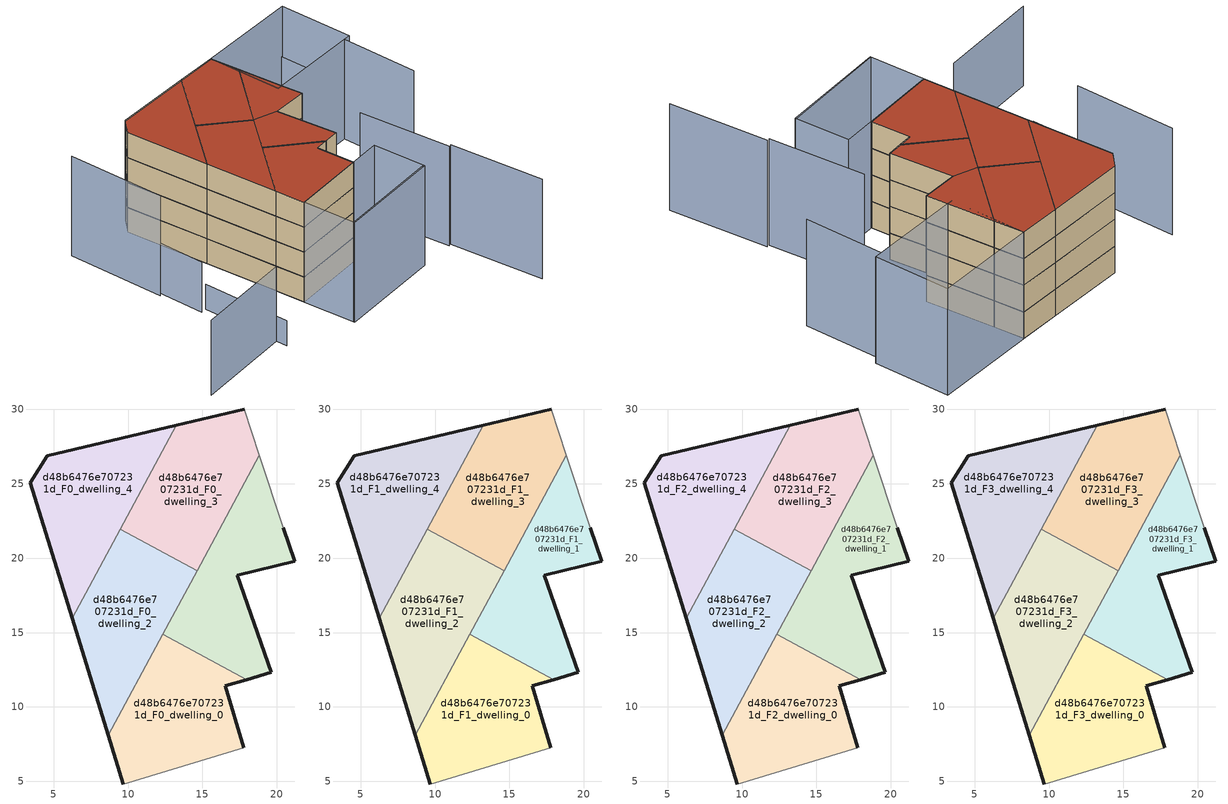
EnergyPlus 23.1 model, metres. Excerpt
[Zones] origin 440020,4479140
d48b6476e707231d_F0_dwelling_0
 floor ground (EU_floor_Construction): 17.79,7.26 16.55,11.42 17.97,11.84 12.33,14.88 8.67,8.09 9.68,4.82 z0
 wall outside (EU_wall_Construction): 9.68,4.82 8.67,8.09 / 17.97,11.84 16.55,11.42 17.79,7.26 z0:3
 wall adiabatic (EU_wall_Construction): 17.79,7.26 9.68,4.82 z0:3
 wall to d48b6476e707231d_F0_dwelling_1 (EU_wall_Construction): 12.33,14.88 17.97,11.84 z0:3
 wall to d48b6476e707231d_F0_dwelling_2 (EU_wall_Construction): 8.67,8.09 12.33,14.88 z0:3
d48b6476e707231d_F0_dwelling_1
 floor ground (EU_floor_Construction): 21.21,19.79 20.43,22.05 18.83,26.92 12.33,14.88 13.59,14.2 17.35,18.85 z0; 19.62,12.33 17.35,18.85 13.59,14.2 17.97,11.84 z0
 wall outside (EU_wall_Construction): 20.43,22.05 21.21,19.79 17.35,18.85 19.62,12.33 17.97,11.84 z0:3
 wall adiabatic (EU_wall_Construction): 18.83,26.92 20.43,22.05 z0:3
 wall to d48b6476e707231d_F0_dwelling_3 (EU_wall_Construction): 14.64,19.16 18.83,26.92 z0:3
 wall to d48b6476e707231d_F0_dwelling_2 (EU_wall_Construction): 12.33,14.88 14.64,19.16 z0:3
d48b6476e707231d_F0_dwelling_2
 floor ground (EU_floor_Construction): 8.67,8.09 14.64,19.16 9.47,21.95 6.24,15.96 z0
 wall outside (EU_wall_Construction): 8.67,8.09 6.24,15.96 z0:3
 wall to d48b6476e707231d_F0_dwelling_3 (EU_wall_Construction): 9.47,21.95 14.64,19.16 z0:3
 wall to d48b6476e707231d_F0_dwelling_4 (EU_wall_Construction): 6.24,15.96 9.47,21.95 z0:3
d48b6476e707231d_F0_dwelling_3
 floor ground (EU_floor_Construction): 14.64,19.16 18.83,26.92 17.8,30.03 13.24,28.95 9.47,21.95 z0
 wall outside (EU_wall_Construction): 13.24,28.95 17.8,30.03 z0:3
 wall adiabatic (EU_wall_Construction): 17.8,30.03 18.83,26.92 z0:3
 wall to d48b6476e707231d_F0_dwelling_4 (EU_wall_Construction): 9.47,21.95 13.24,28.95 z0:3
d48b6476e707231d_F0_dwelling_4
 floor ground (EU_floor_Construction): 6.24,15.96 13.24,28.95 4.57,26.9 3.42,25.08 z0
 wall outside (EU_wall_Construction): 6.24,15.96 3.42,25.08 4.57,26.9 13.24,28.95 z0:3
d48b6476e707231d_F1_dwelling_0
 floor to d48b6476e707231d_F0_dwelling_0 (EU_floor_Construction): 17.79,7.26 16.55,11.42 17.97,11.84 12.33,14.88 8.67,8.09 9.68,4.82 z3
 wall outside (EU_wall_Construction): 9.68,4.82 8.67,8.09 / 17.97,11.84 16.55,11.42 17.79,7.26 z3:6
 wall adiabatic (EU_wall_Construction): 17.79,7.26 9.68,4.82 z3:6
 wall to d48b6476e707231d_F1_dwelling_1 (EU_wall_Construction): 12.33,14.88 17.97,11.84 z3:6
 wall to d48b6476e707231d_F1_dwelling_2 (EU_wall_Construction): 8.67,8.09 12.33,14.88 z3:6
d48b6476e707231d_F1_dwelling_1
 floor to d48b6476e707231d_F0_dwelling_1 (EU_floor_Construction): 19.62,12.33 17.35,18.85 13.59,14.2 17.97,11.84 z3; 21.21,19.79 20.43,22.05 18.83,26.92 14.64,19.16 17.35,18.85 z3; 13.59,14.2 17.35,18.85 14.64,19.16 12.33,14.88 z3
 wall outside (EU_wall_Construction): 20.43,22.05 21.21,19.79 17.35,18.85 19.62,12.33 17.97,11.84 z3:6
 wall adiabatic (EU_wall_Construction): 18.83,26.92 20.43,22.05 z3:6
 wall to d48b6476e707231d_F1_dwelling_3 (EU_wall_Construction): 14.64,19.16 18.83,26.92 z3:6
 wall to d48b6476e707231d_F1_dwelling_2 (EU_wall_Construction): 12.33,14.88 14.64,19.16 z3:6
d48b6476e707231d_F1_dwelling_2
 floor to d48b6476e707231d_F0_dwelling_2 (EU_floor_Construction): 8.67,8.09 14.64,19.16 9.47,21.95 6.24,15.96 z3
 wall outside (EU_wall_Construction): 8.67,8.09 6.24,15.96 z3:6
 wall to d48b6476e707231d_F1_dwelling_3 (EU_wall_Construction): 9.47,21.95 14.64,19.16 z3:6
 wall to d48b6476e707231d_F1_dwelling_4 (EU_wall_Construction): 6.24,15.96 9.47,21.95 z3:6
d48b6476e707231d_F1_dwelling_3
 floor to d48b6476e707231d_F0_dwelling_3 (EU_floor_Construction): 14.64,19.16 18.83,26.92 17.8,30.03 13.24,28.95 9.47,21.95 z3
 wall outside (EU_wall_Construction): 13.24,28.95 17.8,30.03 z3:6
 wall adiabatic (EU_wall_Construction): 17.8,30.03 18.83,26.92 z3:6
 wall to d48b6476e707231d_F1_dwelling_4 (EU_wall_Construction): 9.47,21.95 13.24,28.95 z3:6
d48b6476e707231d_F1_dwelling_4
 floor to d48b6476e707231d_F0_dwelling_4 (EU_floor_Construction): 6.24,15.96 13.24,28.95 4.57,26.9 3.42,25.08 z3
 wall outside (EU_wall_Construction): 6.24,15.96 3.42,25.08 4.57,26.9 13.24,28.95 z3:6
d48b6476e707231d_F2_dwelling_0
 floor to d48b6476e707231d_F1_dwelling_0 (EU_floor_Construction): 17.79,7.26 16.55,11.42 17.97,11.84 12.33,14.88 8.67,8.09 9.68,4.82 z6
 wall outside (EU_wall_Construction): 9.68,4.82 8.67,8.09 / 17.97,11.84 16.55,11.42 17.79,7.26 z6:9
 wall adiabatic (EU_wall_Construction): 17.79,7.26 9.68,4.82 z6:9
 wall to d48b6476e707231d_F2_dwelling_1 (EU_wall_Construction): 12.33,14.88 17.97,11.84 z6:9
 wall to d48b6476e707231d_F2_dwelling_2 (EU_wall_Construction): 8.67,8.09 12.33,14.88 z6:9
d48b6476e707231d_F2_dwelling_1
 floor to d48b6476e707231d_F1_dwelling_1 (EU_floor_Construction): 19.62,12.33 17.35,18.85 13.59,14.2 17.97,11.84 z6; 21.21,19.79 20.43,22.05 18.83,26.92 14.64,19.16 17.35,18.85 z6; 13.59,14.2 17.35,18.85 14.64,19.16 12.33,14.88 z6
 wall outside (EU_wall_Construction): 20.43,22.05 21.21,19.79 17.35,18.85 19.62,12.33 17.97,11.84 z6:9
 wall adiabatic (EU_wall_Construction): 18.83,26.92 20.43,22.05 z6:9
 wall to d48b6476e707231d_F2_dwelling_3 (EU_wall_Construction): 14.64,19.16 18.83,26.92 z6:9
 wall to d48b6476e707231d_F2_dwelling_2 (EU_wall_Construction): 12.33,14.88 14.64,19.16 z6:9
d48b6476e707231d_F2_dwelling_2
 floor to d48b6476e707231d_F1_dwelling_2 (EU_floor_Construction): 8.67,8.09 14.64,19.16 9.47,21.95 6.24,15.96 z6
 wall outside (EU_wall_Construction): 8.67,8.09 6.24,15.96 z6:9
 wall to d48b6476e707231d_F2_dwelling_3 (EU_wall_Construction): 9.47,21.95 14.64,19.16 z6:9
 wall to d48b6476e707231d_F2_dwelling_4 (EU_wall_Construction): 6.24,15.96 9.47,21.95 z6:9
d48b6476e707231d_F2_dwelling_3
 floor to d48b6476e707231d_F1_dwelling_3 (EU_floor_Construction): 14.64,19.16 18.83,26.92 17.8,30.03 13.24,28.95 9.47,21.95 z6
 wall outside (EU_wall_Construction): 13.24,28.95 17.8,30.03 z6:9
 wall adiabatic (EU_wall_Construction): 17.8,30.03 18.83,26.92 z6:9
 wall to d48b6476e707231d_F2_dwelling_4 (EU_wall_Construction): 9.47,21.95 13.24,28.95 z6:9
d48b6476e707231d_F2_dwelling_4
 floor to d48b6476e707231d_F1_dwelling_4 (EU_floor_Construction): 6.24,15.96 13.24,28.95 4.57,26.9 3.42,25.08 z6
 wall outside (EU_wall_Construction): 6.24,15.96 3.42,25.08 4.57,26.9 13.24,28.95 z6:9
d48b6476e707231d_F3_dwelling_0
 floor to d48b6476e707231d_F2_dwelling_0 (EU_floor_Construction): 17.79,7.26 16.55,11.42 17.97,11.84 12.33,14.88 8.67,8.09 9.68,4.82 z9
 wall outside (EU_wall_Construction): 9.68,4.82 8.67,8.09 / 17.97,11.84 16.55,11.42 17.79,7.26 z9:12
 wall adiabatic (EU_wall_Construction): 17.79,7.26 9.68,4.82 z9:12
 wall to d48b6476e707231d_F3_dwelling_1 (EU_wall_Construction): 12.33,14.88 17.97,11.84 z9:12
 wall to d48b6476e707231d_F3_dwelling_2 (EU_wall_Construction): 8.67,8.09 12.33,14.88 z9:12
 roof outside (EU_roof_Construction): 17.97,11.84 16.55,11.42 17.79,7.26 9.68,4.82 8.67,8.09 12.33,14.88 z12
d48b6476e707231d_F3_dwelling_1
 floor to d48b6476e707231d_F2_dwelling_1 (EU_floor_Construction): 19.62,12.33 17.35,18.85 13.59,14.2 17.97,11.84 z9; 21.21,19.79 20.43,22.05 18.83,26.92 14.64,19.16 17.35,18.85 z9; 13.59,14.2 17.35,18.85 14.64,19.16 12.33,14.88 z9
 wall outside (EU_wall_Construction): 20.43,22.05 21.21,19.79 17.35,18.85 19.62,12.33 17.97,11.84 z9:12
 wall adiabatic (EU_wall_Construction): 18.83,26.92 20.43,22.05 z9:12
 wall to d48b6476e707231d_F3_dwelling_3 (EU_wall_Construction): 14.64,19.16 18.83,26.92 z9:12
 wall to d48b6476e707231d_F3_dwelling_2 (EU_wall_Construction): 12.33,14.88 14.64,19.16 z9:12
 roof outside (EU_roof_Construction): 17.35,18.85 19.62,12.33 17.97,11.84 12.33,14.88 14.64,19.16 z12; 18.83,26.92 20.43,22.05 21.21,19.79 17.35,18.85 14.64,19.16 z12
d48b6476e707231d_F3_dwelling_2
 floor to d48b6476e707231d_F2_dwelling_2 (EU_floor_Construction): 8.67,8.09 14.64,19.16 9.47,21.95 6.24,15.96 z9
 wall outside (EU_wall_Construction): 8.67,8.09 6.24,15.96 z9:12
 wall to d48b6476e707231d_F3_dwelling_3 (EU_wall_Construction): 9.47,21.95 14.64,19.16 z9:12
 wall to d48b6476e707231d_F3_dwelling_4 (EU_wall_Construction): 6.24,15.96 9.47,21.95 z9:12
 roof outside (EU_roof_Construction): 14.64,19.16 8.67,8.09 6.24,15.96 9.47,21.95 z12
d48b6476e707231d_F3_dwelling_3
 floor to d48b6476e707231d_F2_dwelling_3 (EU_floor_Construction): 14.64,19.16 18.83,26.92 17.8,30.03 13.24,28.95 9.47,21.95 z9
 wall outside (EU_wall_Construction): 13.24,28.95 17.8,30.03 z9:12
 wall adiabatic (EU_wall_Construction): 17.8,30.03 18.83,26.92 z9:12
 wall to d48b6476e707231d_F3_dwelling_4 (EU_wall_Construction): 9.47,21.95 13.24,28.95 z9:12
 roof outside (EU_roof_Construction): 17.8,30.03 18.83,26.92 14.64,19.16 9.47,21.95 13.24,28.95 z12
d48b6476e707231d_F3_dwelling_4
 floor to d48b6476e707231d_F2_dwelling_4 (EU_floor_Construction): 6.24,15.96 13.24,28.95 4.57,26.9 3.42,25.08 z9
 wall outside (EU_wall_Construction): 6.24,15.96 3.42,25.08 4.57,26.9 13.24,28.95 z9:12
 roof outside (EU_roof_Construction): 13.24,28.95 6.24,15.96 3.42,25.08 4.57,26.9 z12
shading: 11.41,-0.89 22.81,2.61 / 30.64,-6.55 27.2,3.7 / 26.92,3.61 23.59,13.55 / 32.26,15.97 30.21,24.5 / -3.41,25.34 -0.8,14.53 / 9.67,4.85 21.22,8.29 / 21.22,8.29 22.96,2.45 / 22.96,2.45 11.41,-0.99 / 11.41,-0.99 9.67,4.85 / 30.99,24.69 19.83,21.9 / 19.83,21.9 17.8,30.03 / 17.8,30.03 28.96,32.82 / 28.96,32.82 30.99,24.69 z0:12; -7.48,-2.05 3.3,1.21 z0:9; 1.31,9.92 3.67,-0.02 z0:3; -0.6,15.13 0.68,9.75 / 30.8,24.64 28.86,32.72 z0:6
[Building]
EU S2 Campaign: North Axis=0; Terrain=City; Solar Distribution=FullExterior
[Site:Location]
Madrid: Latitude=40.5; Longitude=-3.5; Time Zone=1; Elevation=609
[SizingPeriod:WeatherFileDays]
AnnualSizingPeriod: Begin Month=1; Begin Day of Month=1; End Month=12; End Day of Month=31; Day of Week for Start Day=Monday; Use Weather File Daylight Saving Period=No; Use Weather File Rain and Snow Indicators=No
[MATERIAL]
EU_InternalMass_Material: Roughness=MediumRough; Thickness=0.1; Conductivity=1; Density=1800; Specific Heat=900; Thermal Absorptance=0.9; Solar Absorptance=0.7; Visible Absorptance=0.7
[MATERIAL:NOMASS] Roughness=MediumRough; Thermal Absorptance=0.9; Solar Absorptance=0.7; Visible Absorptance=0.7
Name | Thermal Resistance
EU_wall_NoMass | 1.60022
EU_roof_NoMass | 1.57597
EU_floor_NoMass | 0.470652
[CONSTRUCTION]
EU_wall_Construction: EU_wall_NoMass
EU_roof_Construction: EU_roof_NoMass
EU_floor_Construction: EU_floor_NoMass
EU_InternalMass_Construction: EU_InternalMass_Material
[ZONE] Type=1; Multiplier=1; Ceiling Height=autocalculate; Floor Area=autocalculate; Part of Total Floor Area=Yes
Name | Volume
d48b6476e707231d_F0_dwelling_0; d48b6476e707231d_F1_dwelling_0; d48b6476e707231d_F2_dwelling_0; d48b6476e707231d_F3_dwelling_0 | 170.759
d48b6476e707231d_F0_dwelling_1; d48b6476e707231d_F0_dwelling_4; d48b6476e707231d_F1_dwelling_4; d48b6476e707231d_F2_dwelling_4; d48b6476e707231d_F3_dwelling_4 | 170.765
d48b6476e707231d_F1_dwelling_1; d48b6476e707231d_F2_dwelling_1; d48b6476e707231d_F3_dwelling_1 | 170.768
d48b6476e707231d_F0_dwelling_2; d48b6476e707231d_F1_dwelling_2; d48b6476e707231d_F2_dwelling_2; d48b6476e707231d_F3_dwelling_2 | 170.762
d48b6476e707231d_F0_dwelling_3; d48b6476e707231d_F1_dwelling_3; d48b6476e707231d_F2_dwelling_3; d48b6476e707231d_F3_dwelling_3 | 170.776
[INTERNALMASS] Construction=EU_InternalMass_Construction
Name | Zone or ZoneList | Surface Area
d48b6476e707231d_F0_dwelling_0_EU_InternalMass | d48b6476e707231d_F0_dwelling_0 | 56.9192
d48b6476e707231d_F0_dwelling_1_EU_InternalMass | d48b6476e707231d_F0_dwelling_1 | 56.923
d48b6476e707231d_F0_dwelling_2_EU_InternalMass | d48b6476e707231d_F0_dwelling_2 | 56.9204
d48b6476e707231d_F0_dwelling_3_EU_InternalMass | d48b6476e707231d_F0_dwelling_3 | 56.9268
d48b6476e707231d_F0_dwelling_4_EU_InternalMass | d48b6476e707231d_F0_dwelling_4 | 56.9216
d48b6476e707231d_F1_dwelling_0_EU_InternalMass | d48b6476e707231d_F1_dwelling_0 | 56.9192
d48b6476e707231d_F1_dwelling_1_EU_InternalMass | d48b6476e707231d_F1_dwelling_1 | 56.923
d48b6476e707231d_F1_dwelling_2_EU_InternalMass | d48b6476e707231d_F1_dwelling_2 | 56.9204
d48b6476e707231d_F1_dwelling_3_EU_InternalMass | d48b6476e707231d_F1_dwelling_3 | 56.9268
d48b6476e707231d_F1_dwelling_4_EU_InternalMass | d48b6476e707231d_F1_dwelling_4 | 56.9216
d48b6476e707231d_F2_dwelling_0_EU_InternalMass | d48b6476e707231d_F2_dwelling_0 | 56.9192
d48b6476e707231d_F2_dwelling_1_EU_InternalMass | d48b6476e707231d_F2_dwelling_1 | 56.923
d48b6476e707231d_F2_dwelling_2_EU_InternalMass | d48b6476e707231d_F2_dwelling_2 | 56.9204
d48b6476e707231d_F2_dwelling_3_EU_InternalMass | d48b6476e707231d_F2_dwelling_3 | 56.9268
d48b6476e707231d_F2_dwelling_4_EU_InternalMass | d48b6476e707231d_F2_dwelling_4 | 56.9216
d48b6476e707231d_F3_dwelling_0_EU_InternalMass | d48b6476e707231d_F3_dwelling_0 | 56.9192
d48b6476e707231d_F3_dwelling_1_EU_InternalMass | d48b6476e707231d_F3_dwelling_1 | 56.923
d48b6476e707231d_F3_dwelling_2_EU_InternalMass | d48b6476e707231d_F3_dwelling_2 | 56.9204
d48b6476e707231d_F3_dwelling_3_EU_InternalMass | d48b6476e707231d_F3_dwelling_3 | 56.9268
d48b6476e707231d_F3_dwelling_4_EU_InternalMass | d48b6476e707231d_F3_dwelling_4 | 56.9216
[OTHEREQUIPMENT] Fuel Type=Electricity; Design Level Calculation Method=Watts/Area; Power per Zone Floor Area=1; Fraction Latent=0; Fraction Radiant=0; Fraction Lost=0; Carbon Dioxide Generation Rate=0; EndUse Subcategory=EU_Step8_InternalGains
Name | Zone or ZoneList or Space or SpaceList | Schedule
EU_Step8_InternalGain_d48b6476e707231d_F0_dwelling_0_f000 | d48b6476e707231d_F0_dwelling_0 | EU_Step8_GainSchedule_d48b6476e707231d_F0_dwelling_0_f000
EU_Step8_InternalGain_d48b6476e707231d_F0_dwelling_1_f000 | d48b6476e707231d_F0_dwelling_1 | EU_Step8_GainSchedule_d48b6476e707231d_F0_dwelling_1_f000
EU_Step8_InternalGain_d48b6476e707231d_F0_dwelling_2_f000 | d48b6476e707231d_F0_dwelling_2 | EU_Step8_GainSchedule_d48b6476e707231d_F0_dwelling_2_f000
EU_Step8_InternalGain_d48b6476e707231d_F0_dwelling_3_f000 | d48b6476e707231d_F0_dwelling_3 | EU_Step8_GainSchedule_d48b6476e707231d_F0_dwelling_3_f000
EU_Step8_InternalGain_d48b6476e707231d_F0_dwelling_4_f000 | d48b6476e707231d_F0_dwelling_4 | EU_Step8_GainSchedule_d48b6476e707231d_F0_dwelling_4_f000
EU_Step8_InternalGain_d48b6476e707231d_F1_dwelling_0_f000 | d48b6476e707231d_F1_dwelling_0 | EU_Step8_GainSchedule_d48b6476e707231d_F1_dwelling_0_f000
EU_Step8_InternalGain_d48b6476e707231d_F1_dwelling_1_f000 | d48b6476e707231d_F1_dwelling_1 | EU_Step8_GainSchedule_d48b6476e707231d_F1_dwelling_1_f000
EU_Step8_InternalGain_d48b6476e707231d_F1_dwelling_2_f000 | d48b6476e707231d_F1_dwelling_2 | EU_Step8_GainSchedule_d48b6476e707231d_F1_dwelling_2_f000
EU_Step8_InternalGain_d48b6476e707231d_F1_dwelling_3_f000 | d48b6476e707231d_F1_dwelling_3 | EU_Step8_GainSchedule_d48b6476e707231d_F1_dwelling_3_f000
EU_Step8_InternalGain_d48b6476e707231d_F1_dwelling_4_f000 | d48b6476e707231d_F1_dwelling_4 | EU_Step8_GainSchedule_d48b6476e707231d_F1_dwelling_4_f000
EU_Step8_InternalGain_d48b6476e707231d_F2_dwelling_0_f000 | d48b6476e707231d_F2_dwelling_0 | EU_Step8_GainSchedule_d48b6476e707231d_F2_dwelling_0_f000
EU_Step8_InternalGain_d48b6476e707231d_F2_dwelling_1_f000 | d48b6476e707231d_F2_dwelling_1 | EU_Step8_GainSchedule_d48b6476e707231d_F2_dwelling_1_f000
EU_Step8_InternalGain_d48b6476e707231d_F2_dwelling_2_f000 | d48b6476e707231d_F2_dwelling_2 | EU_Step8_GainSchedule_d48b6476e707231d_F2_dwelling_2_f000
EU_Step8_InternalGain_d48b6476e707231d_F2_dwelling_3_f000 | d48b6476e707231d_F2_dwelling_3 | EU_Step8_GainSchedule_d48b6476e707231d_F2_dwelling_3_f000
EU_Step8_InternalGain_d48b6476e707231d_F2_dwelling_4_f000 | d48b6476e707231d_F2_dwelling_4 | EU_Step8_GainSchedule_d48b6476e707231d_F2_dwelling_4_f000
EU_Step8_InternalGain_d48b6476e707231d_F3_dwelling_0_f000 | d48b6476e707231d_F3_dwelling_0 | EU_Step8_GainSchedule_d48b6476e707231d_F3_dwelling_0_f000
EU_Step8_InternalGain_d48b6476e707231d_F3_dwelling_1_f000 | d48b6476e707231d_F3_dwelling_1 | EU_Step8_GainSchedule_d48b6476e707231d_F3_dwelling_1_f000
EU_Step8_InternalGain_d48b6476e707231d_F3_dwelling_2_f000 | d48b6476e707231d_F3_dwelling_2 | EU_Step8_GainSchedule_d48b6476e707231d_F3_dwelling_2_f000
EU_Step8_InternalGain_d48b6476e707231d_F3_dwelling_3_f000 | d48b6476e707231d_F3_dwelling_3 | EU_Step8_GainSchedule_d48b6476e707231d_F3_dwelling_3_f000
EU_Step8_InternalGain_d48b6476e707231d_F3_dwelling_4_f000 | d48b6476e707231d_F3_dwelling_4 | EU_Step8_GainSchedule_d48b6476e707231d_F3_dwelling_4_f000
[ZONEVENTILATION:DESIGNFLOWRATE] Schedule=EU_AlwaysOn; Design Flow Rate Calculation Method=AirChanges/Hour; Air Changes per Hour=0.480704; Ventilation Type=Natural; Fan Pressure Rise=0; Fan Total Efficiency=1; Constant Term Coefficient=1; Temperature Term Coefficient=0; Velocity Term Coefficient=0; Velocity Squared Term Coefficient=0; Minimum Indoor Temperature=-100; Maximum Indoor Temperature=100; Delta Temperature=-100; Minimum Outdoor Temperature=-100; Maximum Outdoor Temperature=100; Maximum Wind Speed=40
Name | Zone or ZoneList or Space or SpaceList
EU_ConstantAir_d48b6476e707231d_F0_dwelling_0 | d48b6476e707231d_F0_dwelling_0
EU_ConstantAir_d48b6476e707231d_F0_dwelling_1 | d48b6476e707231d_F0_dwelling_1
EU_ConstantAir_d48b6476e707231d_F0_dwelling_2 | d48b6476e707231d_F0_dwelling_2
EU_ConstantAir_d48b6476e707231d_F0_dwelling_3 | d48b6476e707231d_F0_dwelling_3
EU_ConstantAir_d48b6476e707231d_F0_dwelling_4 | d48b6476e707231d_F0_dwelling_4
EU_ConstantAir_d48b6476e707231d_F1_dwelling_0 | d48b6476e707231d_F1_dwelling_0
EU_ConstantAir_d48b6476e707231d_F1_dwelling_1 | d48b6476e707231d_F1_dwelling_1
EU_ConstantAir_d48b6476e707231d_F1_dwelling_2 | d48b6476e707231d_F1_dwelling_2
EU_ConstantAir_d48b6476e707231d_F1_dwelling_3 | d48b6476e707231d_F1_dwelling_3
EU_ConstantAir_d48b6476e707231d_F1_dwelling_4 | d48b6476e707231d_F1_dwelling_4
EU_ConstantAir_d48b6476e707231d_F2_dwelling_0 | d48b6476e707231d_F2_dwelling_0
EU_ConstantAir_d48b6476e707231d_F2_dwelling_1 | d48b6476e707231d_F2_dwelling_1
EU_ConstantAir_d48b6476e707231d_F2_dwelling_2 | d48b6476e707231d_F2_dwelling_2
EU_ConstantAir_d48b6476e707231d_F2_dwelling_3 | d48b6476e707231d_F2_dwelling_3
EU_ConstantAir_d48b6476e707231d_F2_dwelling_4 | d48b6476e707231d_F2_dwelling_4
EU_ConstantAir_d48b6476e707231d_F3_dwelling_0 | d48b6476e707231d_F3_dwelling_0
EU_ConstantAir_d48b6476e707231d_F3_dwelling_1 | d48b6476e707231d_F3_dwelling_1
EU_ConstantAir_d48b6476e707231d_F3_dwelling_2 | d48b6476e707231d_F3_dwelling_2
EU_ConstantAir_d48b6476e707231d_F3_dwelling_3 | d48b6476e707231d_F3_dwelling_3
EU_ConstantAir_d48b6476e707231d_F3_dwelling_4 | d48b6476e707231d_F3_dwelling_4
[HVACTEMPLATE:THERMOSTAT] Constant Heating Setpoint=20; Constant Cooling Setpoint=50
EU_HeatOnly_d48b6476e707231d_F0_dwelling_0; EU_HeatOnly_d48b6476e707231d_F0_dwelling_1; EU_HeatOnly_d48b6476e707231d_F0_dwelling_2; EU_HeatOnly_d48b6476e707231d_F0_dwelling_3; EU_HeatOnly_d48b6476e707231d_F0_dwelling_4; EU_HeatOnly_d48b6476e707231d_F1_dwelling_0; EU_HeatOnly_d48b6476e707231d_F1_dwelling_1; EU_HeatOnly_d48b6476e707231d_F1_dwelling_2; EU_HeatOnly_d48b6476e707231d_F1_dwelling_3; EU_HeatOnly_d48b6476e707231d_F1_dwelling_4; EU_HeatOnly_d48b6476e707231d_F2_dwelling_0; EU_HeatOnly_d48b6476e707231d_F2_dwelling_1; EU_HeatOnly_d48b6476e707231d_F2_dwelling_2; EU_HeatOnly_d48b6476e707231d_F2_dwelling_3; EU_HeatOnly_d48b6476e707231d_F2_dwelling_4; EU_HeatOnly_d48b6476e707231d_F3_dwelling_0; EU_HeatOnly_d48b6476e707231d_F3_dwelling_1; EU_HeatOnly_d48b6476e707231d_F3_dwelling_2; EU_HeatOnly_d48b6476e707231d_F3_dwelling_3; EU_HeatOnly_d48b6476e707231d_F3_dwelling_4
[HVACTEMPLATE:ZONE:IDEALLOADSAIRSYSTEM] System Availability Schedule=EU_AlwaysOn; Maximum Heating Supply Air Temperature=50; Minimum Cooling Supply Air Temperature=13; Maximum Heating Supply Air Humidity Ratio=0.0156; Minimum Cooling Supply Air Humidity Ratio=0.0077; Heating Limit=NoLimit; Cooling Limit=NoLimit; Heating Availability Schedule=EU_AlwaysOn; Cooling Availability Schedule=EU_CoolingOff; Dehumidification Control Type=ConstantSensibleHeatRatio; Cooling Sensible Heat Ratio=0.7; Dehumidification Setpoint=60; Humidification Control Type=None; Humidification Setpoint=30; Outdoor Air Method=None; Outdoor Air Flow Rate per Person=0.00944; Outdoor Air Flow Rate per Zone Floor Area=0; Outdoor Air Flow Rate per Zone=0; Demand Controlled Ventilation Type=None; Outdoor Air Economizer Type=NoEconomizer; Heat Recovery Type=None; Sensible Heat Recovery Effectiveness=0.7; Latent Heat Recovery Effectiveness=0.65
Name | Template Thermostat
d48b6476e707231d_F0_dwelling_0 | EU_HeatOnly_d48b6476e707231d_F0_dwelling_0
d48b6476e707231d_F0_dwelling_1 | EU_HeatOnly_d48b6476e707231d_F0_dwelling_1
d48b6476e707231d_F0_dwelling_2 | EU_HeatOnly_d48b6476e707231d_F0_dwelling_2
d48b6476e707231d_F0_dwelling_3 | EU_HeatOnly_d48b6476e707231d_F0_dwelling_3
d48b6476e707231d_F0_dwelling_4 | EU_HeatOnly_d48b6476e707231d_F0_dwelling_4
d48b6476e707231d_F1_dwelling_0 | EU_HeatOnly_d48b6476e707231d_F1_dwelling_0
d48b6476e707231d_F1_dwelling_1 | EU_HeatOnly_d48b6476e707231d_F1_dwelling_1
d48b6476e707231d_F1_dwelling_2 | EU_HeatOnly_d48b6476e707231d_F1_dwelling_2
d48b6476e707231d_F1_dwelling_3 | EU_HeatOnly_d48b6476e707231d_F1_dwelling_3
d48b6476e707231d_F1_dwelling_4 | EU_HeatOnly_d48b6476e707231d_F1_dwelling_4
d48b6476e707231d_F2_dwelling_0 | EU_HeatOnly_d48b6476e707231d_F2_dwelling_0
d48b6476e707231d_F2_dwelling_1 | EU_HeatOnly_d48b6476e707231d_F2_dwelling_1
d48b6476e707231d_F2_dwelling_2 | EU_HeatOnly_d48b6476e707231d_F2_dwelling_2
d48b6476e707231d_F2_dwelling_3 | EU_HeatOnly_d48b6476e707231d_F2_dwelling_3
d48b6476e707231d_F2_dwelling_4 | EU_HeatOnly_d48b6476e707231d_F2_dwelling_4
d48b6476e707231d_F3_dwelling_0 | EU_HeatOnly_d48b6476e707231d_F3_dwelling_0
d48b6476e707231d_F3_dwelling_1 | EU_HeatOnly_d48b6476e707231d_F3_dwelling_1
d48b6476e707231d_F3_dwelling_2 | EU_HeatOnly_d48b6476e707231d_F3_dwelling_2
d48b6476e707231d_F3_dwelling_3 | EU_HeatOnly_d48b6476e707231d_F3_dwelling_3
d48b6476e707231d_F3_dwelling_4 | EU_HeatOnly_d48b6476e707231d_F3_dwelling_4
[SIZING:ZONE] Zone Cooling Design Supply Air Temperature Input Method=SupplyAirTemperature; Zone Cooling Design Supply Air Temperature=13; Zone Heating Design Supply Air Temperature Input Method=SupplyAirTemperature; Zone Heating Design Supply Air Temperature=50; Zone Cooling Design Supply Air Humidity Ratio=0.008; Zone Heating Design Supply Air Humidity Ratio=0.008; Cooling Design Air Flow Method=DesignDay; Cooling Design Air Flow Rate=0; Cooling Minimum Air Flow per Zone Floor Area=0.000762; Cooling Minimum Air Flow=0; Cooling Minimum Air Flow Fraction=0.2; Heating Design Air Flow Method=DesignDay; Heating Design Air Flow Rate=0; Heating Maximum Air Flow per Zone Floor Area=0.002032; Heating Maximum Air Flow=0.141576; Heating Maximum Air Flow Fraction=0.3; Account for Dedicated Outdoor Air System=No; Dedicated Outdoor Air System Control Strategy=NeutralSupplyAir; Dedicated Outdoor Air Low Setpoint Temperature for Design=autosize; Dedicated Outdoor Air High Setpoint Temperature for Design=autosize; Zone Load Sizing Method=Sensible Load Only No Latent Load; Zone Latent Cooling Design Supply Air Humidity Ratio Input Method=HumidityRatioDifference; Zone Cooling Design Supply Air Humidity Ratio Difference=0.005; Zone Latent Heating Design Supply Air Humidity Ratio Input Method=HumidityRatioDifference; Zone Humidification Design Supply Air Humidity Ratio Difference=0.005
d48b6476e707231d_F0_dwelling_0; d48b6476e707231d_F0_dwelling_1; d48b6476e707231d_F0_dwelling_2; d48b6476e707231d_F0_dwelling_3; d48b6476e707231d_F0_dwelling_4; d48b6476e707231d_F1_dwelling_0; d48b6476e707231d_F1_dwelling_1; d48b6476e707231d_F1_dwelling_2; d48b6476e707231d_F1_dwelling_3; d48b6476e707231d_F1_dwelling_4; d48b6476e707231d_F2_dwelling_0; d48b6476e707231d_F2_dwelling_1; d48b6476e707231d_F2_dwelling_2; d48b6476e707231d_F2_dwelling_3; d48b6476e707231d_F2_dwelling_4; d48b6476e707231d_F3_dwelling_0; d48b6476e707231d_F3_dwelling_1; d48b6476e707231d_F3_dwelling_2; d48b6476e707231d_F3_dwelling_3; d48b6476e707231d_F3_dwelling_4
[SCHEDULE:CONSTANT]
Name | Hourly Value
EU_AlwaysOn | 1
EU_CoolingOff | 0
[SCHEDULE:FILE] Column Number=1; Rows to Skip at Top=0; Number of Hours of Data=8760; Column Separator=Comma; Interpolate to Timestep=No; Minutes per Item=60; Adjust Schedule for Daylight Savings=Yes
Name | File
EU_Step8_GainSchedule_d48b6476e707231d_F0_dwelling_0_f000 | ../../schedules/d48b6476e707231d/d48b6476e707231d_F0_dwelling_0_f000_gain.csv
EU_Step8_GainSchedule_d48b6476e707231d_F0_dwelling_1_f000 | ../../schedules/d48b6476e707231d/d48b6476e707231d_F0_dwelling_1_f000_gain.csv
EU_Step8_GainSchedule_d48b6476e707231d_F0_dwelling_2_f000 | ../../schedules/d48b6476e707231d/d48b6476e707231d_F0_dwelling_2_f000_gain.csv
EU_Step8_GainSchedule_d48b6476e707231d_F0_dwelling_3_f000 | ../../schedules/d48b6476e707231d/d48b6476e707231d_F0_dwelling_3_f000_gain.csv
EU_Step8_GainSchedule_d48b6476e707231d_F0_dwelling_4_f000 | ../../schedules/d48b6476e707231d/d48b6476e707231d_F0_dwelling_4_f000_gain.csv
EU_Step8_GainSchedule_d48b6476e707231d_F1_dwelling_0_f000 | ../../schedules/d48b6476e707231d/d48b6476e707231d_F1_dwelling_0_f000_gain.csv
EU_Step8_GainSchedule_d48b6476e707231d_F1_dwelling_1_f000 | ../../schedules/d48b6476e707231d/d48b6476e707231d_F1_dwelling_1_f000_gain.csv
EU_Step8_GainSchedule_d48b6476e707231d_F1_dwelling_2_f000 | ../../schedules/d48b6476e707231d/d48b6476e707231d_F1_dwelling_2_f000_gain.csv
EU_Step8_GainSchedule_d48b6476e707231d_F1_dwelling_3_f000 | ../../schedules/d48b6476e707231d/d48b6476e707231d_F1_dwelling_3_f000_gain.csv
EU_Step8_GainSchedule_d48b6476e707231d_F1_dwelling_4_f000 | ../../schedules/d48b6476e707231d/d48b6476e707231d_F1_dwelling_4_f000_gain.csv
EU_Step8_GainSchedule_d48b6476e707231d_F2_dwelling_0_f000 | ../../schedules/d48b6476e707231d/d48b6476e707231d_F2_dwelling_0_f000_gain.csv
EU_Step8_GainSchedule_d48b6476e707231d_F2_dwelling_1_f000 | ../../schedules/d48b6476e707231d/d48b6476e707231d_F2_dwelling_1_f000_gain.csv
EU_Step8_GainSchedule_d48b6476e707231d_F2_dwelling_2_f000 | ../../schedules/d48b6476e707231d/d48b6476e707231d_F2_dwelling_2_f000_gain.csv
EU_Step8_GainSchedule_d48b6476e707231d_F2_dwelling_3_f000 | ../../schedules/d48b6476e707231d/d48b6476e707231d_F2_dwelling_3_f000_gain.csv
EU_Step8_GainSchedule_d48b6476e707231d_F2_dwelling_4_f000 | ../../schedules/d48b6476e707231d/d48b6476e707231d_F2_dwelling_4_f000_gain.csv
EU_Step8_GainSchedule_d48b6476e707231d_F3_dwelling_0_f000 | ../../schedules/d48b6476e707231d/d48b6476e707231d_F3_dwelling_0_f000_gain.csv
EU_Step8_GainSchedule_d48b6476e707231d_F3_dwelling_1_f000 | ../../schedules/d48b6476e707231d/d48b6476e707231d_F3_dwelling_1_f000_gain.csv
EU_Step8_GainSchedule_d48b6476e707231d_F3_dwelling_2_f000 | ../../schedules/d48b6476e707231d/d48b6476e707231d_F3_dwelling_2_f000_gain.csv
EU_Step8_GainSchedule_d48b6476e707231d_F3_dwelling_3_f000 | ../../schedules/d48b6476e707231d/d48b6476e707231d_F3_dwelling_3_f000_gain.csv
EU_Step8_GainSchedule_d48b6476e707231d_F3_dwelling_4_f000 | ../../schedules/d48b6476e707231d/d48b6476e707231d_F3_dwelling_4_f000_gain.csv
